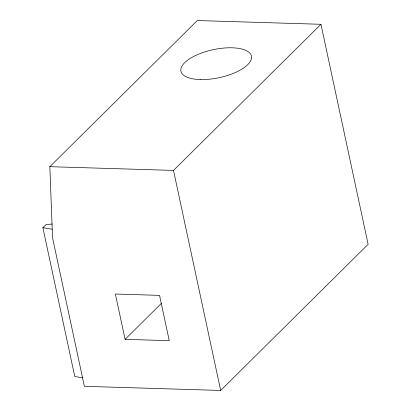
<?xml version="1.0" encoding="UTF-8"?>
<svg xmlns="http://www.w3.org/2000/svg" width="411" height="411" viewBox="0 0 411 411"><rect width="100%" height="100%" fill="white"/><g stroke="black" fill="none" stroke-linecap="round" stroke-linejoin="round"><path stroke-width="0.62" d="M49.834 166.676L197.29 20.55L320.95 24.29L368.122 244.324L220.666 390.45L84.383 386.325L52.541 237.794L49.834 166.676L173.499 170.421L320.95 24.29M82.827 377.848L74.781 376.512L42.878 227.704L46.083 224.524L52.32 224.031M125.088 339.337L169.25 340.673L159.54 295.37L115.373 294.035L125.088 339.337L161.492 303.256M42.878 227.704L52.166 229.24M173.499 170.421L220.666 390.45M200.157 79.564A36.06 14.318 -12.1 0 0 251.522 56.564A36.06 14.318 -12.1 0 0 196.879 54.91A36.06 14.318 -12.1 0 0 200.157 79.564"/></g></svg>
